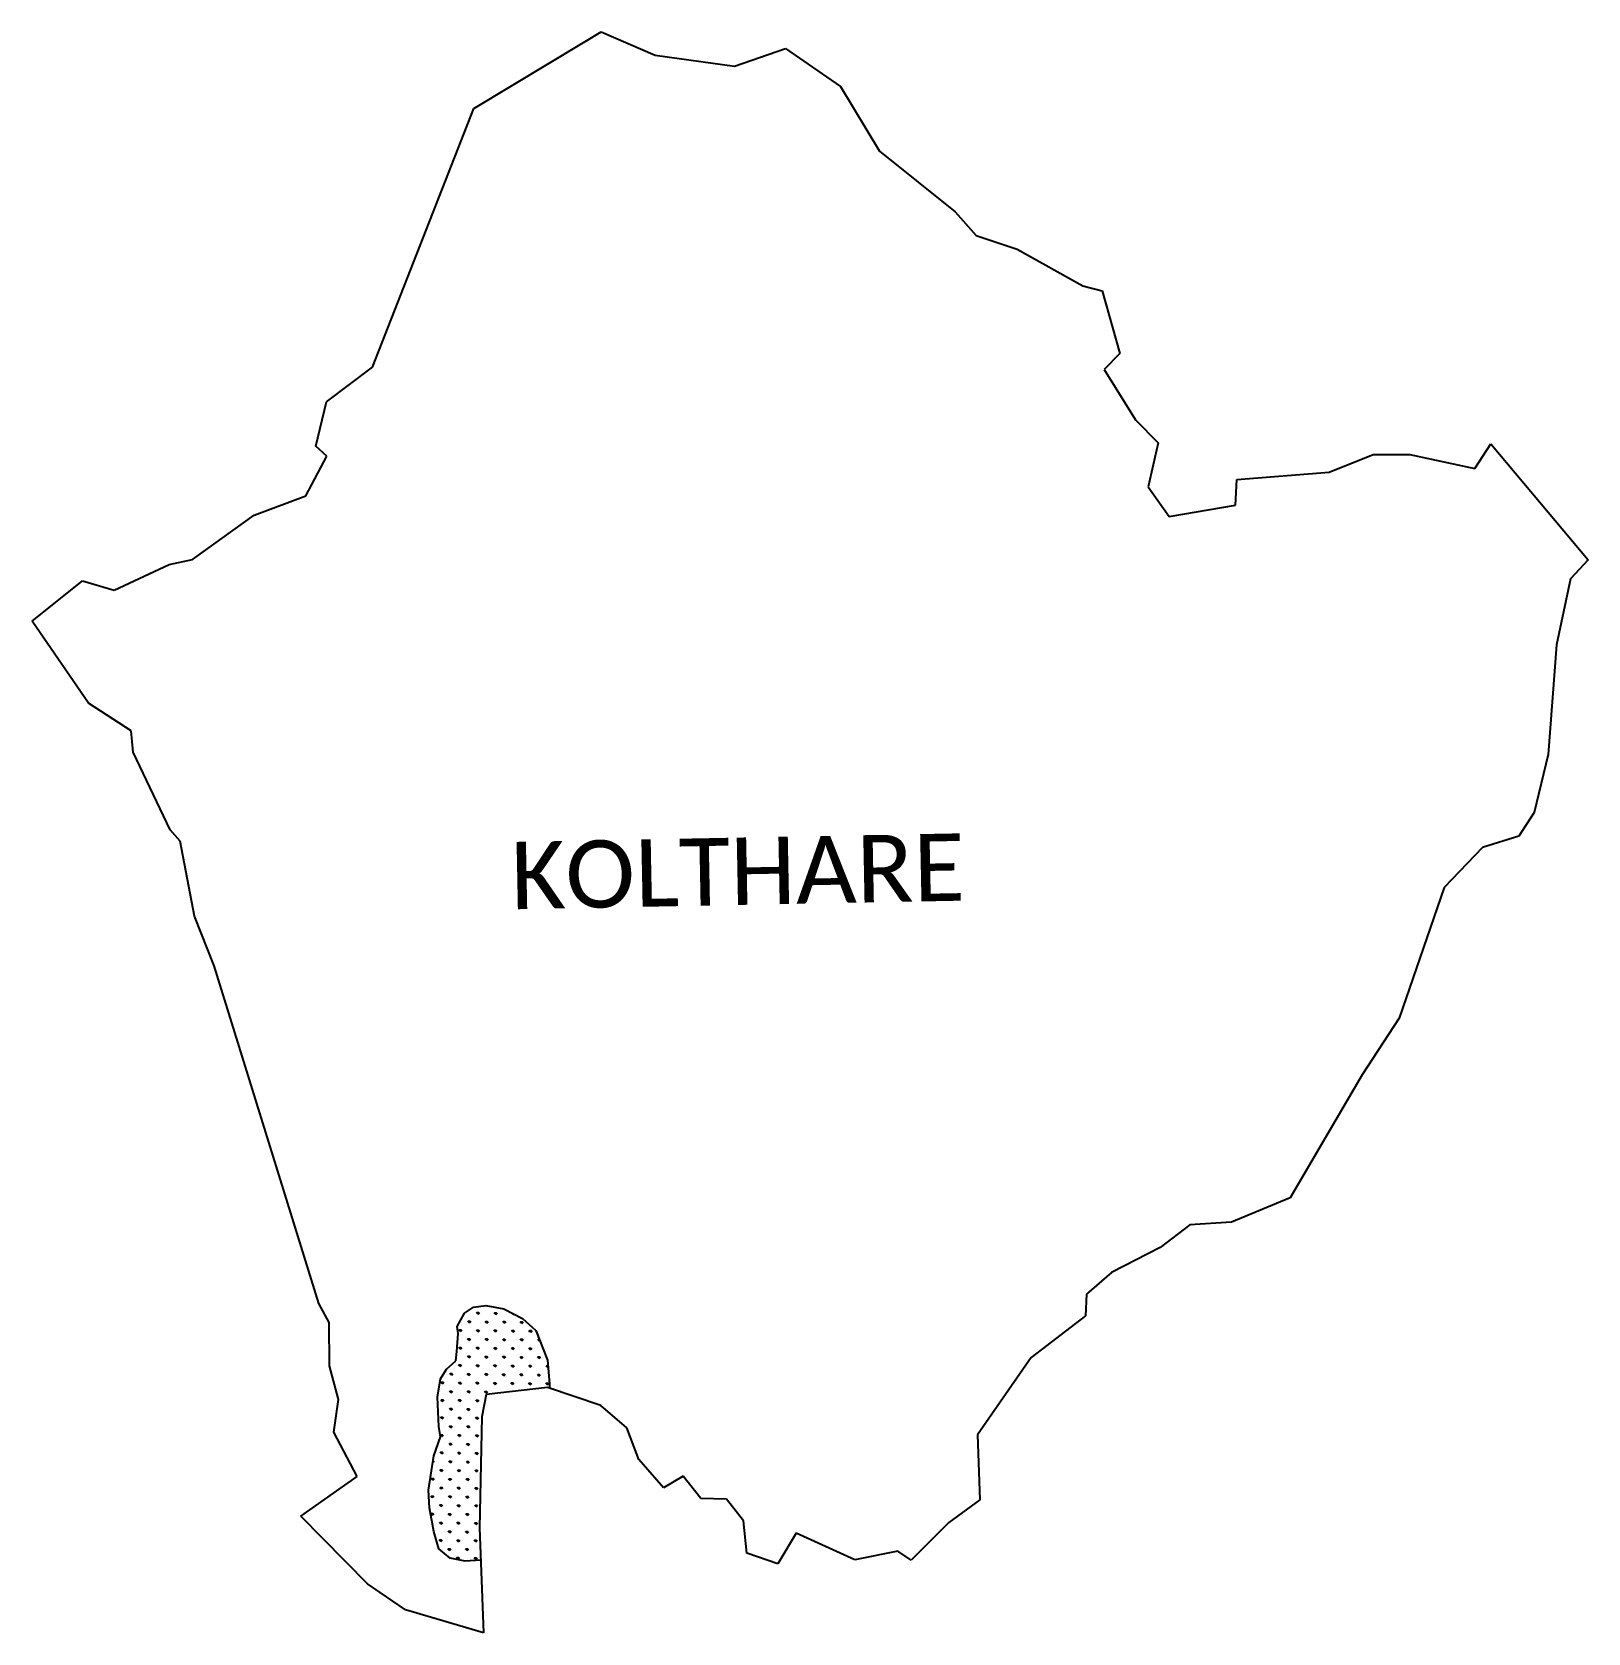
# Model space of a CAD drawing. Header units: metres. Extents: x 301664 to 304175, y 1951648 to 1954232.
import ezdxf

# ---------------------------------------------------------------- set-up
doc = ezdxf.new("R2010")
doc.units = ezdxf.units.M
doc.header["$MEASUREMENT"] = 0
doc.layers.add('MANGROOVES', color=112, linetype='Continuous')
doc.layers.add('VILLAGE NAME', color=250, linetype='Continuous')
doc.styles.get("Standard").update_dxf_attribs({"font": 'simplex.shx'})

msp = doc.modelspace()

# ---------------------------------------------------------------- linework, layer by layer
at = {"color": 3}
for p, q in [((302559.4, 1954218.7), (302582.1, 1954232.4)), ((302582.1, 1954232.4), (302669.7, 1954195.2)), ((302377, 1954109), (302559.4, 1954218.7)), ((302797.5, 1954177.1), (302880, 1954205.9)), ((302880, 1954205.9), (302968.7, 1954144.2)), ((302968.7, 1954144.2), (303031.7, 1954040)), ((302213.2, 1953691), (302377, 1954109)), ((303031.7, 1954040), (303154, 1953941.9)), ((303154, 1953941.9), (303187.8, 1953903.8)), ((303187.8, 1953903.8), (303253.6, 1953881.8)), ((303253.6, 1953881.8), (303359.8, 1953822.3)), ((303359.8, 1953822.3), (303391, 1953814.3)), ((303391, 1953814.3), (303419.4, 1953713.3)), ((303419.4, 1953713.3), (303394.3, 1953687.3)), ((302139, 1953635.3), (302213.2, 1953691)), ((303394.3, 1953687.3), (303444.7, 1953606)), ((302121.5, 1953563.8), (302139, 1953635.3)), ((303444.7, 1953606), (303481.3, 1953569.1)), ((302139.2, 1953547.4), (302121.5, 1953563.8)), ((303481.3, 1953569.1), (303465.2, 1953498)), ((303992.5, 1953527.4), (304018.5, 1953567.4)), ((304018.5, 1953567.4), (304175.3, 1953380)), ((302105.5, 1953483.7), (302139.2, 1953547.4)), ((303757.5, 1953521.5), (303828.3, 1953550)), ((303828.3, 1953550), (303887.8, 1953550)), ((303887.8, 1953550), (303992.5, 1953527.4)), ((303606.2, 1953468.6), (303608.5, 1953509.7)), ((303608.5, 1953509.7), (303757.5, 1953521.5)), ((302022.1, 1953452.4), (302105.5, 1953483.7)), ((303465.2, 1953498), (303499.1, 1953450)), ((303499.1, 1953450), (303606.2, 1953468.6)), ((301922.7, 1953380.6), (302022.1, 1953452.4)), ((301885.1, 1953372.5), (301922.7, 1953380.6)), ((304175.3, 1953380), (304147.2, 1953349.7)), ((301796.2, 1953331.3), (301885.1, 1953372.5)), ((301663.6, 1953281.4), (301745, 1953346)), ((301745, 1953346), (301796.2, 1953331.3)), ((304147.2, 1953349.7), (304124.2, 1953243)), ((301754.9, 1953149), (301663.6, 1953281.4)), ((304124.2, 1953243), (304111, 1953065.6)), ((301823.8, 1953103.9), (301754.9, 1953149)), ((301826.7, 1953069.9), (301823.8, 1953103.9)), ((301886.3, 1952944.4), (301826.7, 1953069.9)), ((304111, 1953065.6), (304088.5, 1952972.3)), ((304088.5, 1952972.3), (304063.9, 1952934.2)), ((301902.9, 1952925.7), (301886.3, 1952944.4)), ((301926, 1952805.1), (301902.9, 1952925.7)), ((304005.1, 1952915.7), (303943.1, 1952851.3)), ((304063.9, 1952934.2), (304005.1, 1952915.7)), ((303943.1, 1952851.3), (303870.3, 1952640.2)), ((301957.8, 1952724.8), (301926, 1952805.1)), ((302126.8, 1952179.4), (301957.8, 1952724.8)), ((303870.3, 1952640.2), (303811, 1952548.8)), ((303811, 1952548.8), (303694.3, 1952349.9)), ((303694.3, 1952349.9), (303599.7, 1952310.8)), ((303532.6, 1952306.7), (303484.9, 1952269.9)), ((303599.7, 1952310.8), (303532.6, 1952306.7)), ((303484.9, 1952269.9), (303406.3, 1952229.6)), ((303406.3, 1952229.6), (303365.6, 1952194.4)), ((303365.6, 1952194.4), (303364, 1952159.7)), ((302143, 1952148.6), (302126.8, 1952179.4)), ((302143.9, 1952078.9), (302143, 1952148.6)), ((303364, 1952159.7), (303276.2, 1952092.4)), ((303276.2, 1952092.4), (303189.7, 1951967.3)), ((302158.2, 1952024.5), (302143.9, 1952078.9)), ((302396.8, 1952032.3), (302389.8, 1951996.4)), ((302495.8, 1952043.7), (302396.8, 1952032.3)), ((302581.6, 1952014.6), (302495.8, 1952043.7)), ((302150.9, 1951971.9), (302158.2, 1952024.5)), ((302623.9, 1951978.8), (302581.6, 1952014.6)), ((302389.8, 1951996.4), (302386.1, 1951817.2)), ((302188.5, 1951900), (302150.9, 1951971.9)), ((302643.3, 1951927.7), (302623.9, 1951978.8)), ((303189.7, 1951967.3), (303193.7, 1951862.5)), ((302682.8, 1951881.8), (302643.3, 1951927.7)), ((302097.5, 1951835.9), (302188.5, 1951900)), ((302714.7, 1951900.5), (302682.8, 1951881.8)), ((302743.3, 1951864.4), (302714.7, 1951900.5)), ((302784.6, 1951863.6), (302743.3, 1951864.4)), ((302811.9, 1951828.4), (302784.6, 1951863.6)), ((303193.7, 1951862.5), (303143.6, 1951826.1)), ((302205, 1951726.7), (302097.5, 1951835.9)), ((302817.6, 1951776.5), (302811.9, 1951828.4)), ((303143.6, 1951826.1), (303082.6, 1951765.2)), ((302386.1, 1951817.2), (302392.4, 1951647.5)), ((302897, 1951808.7), (302867.5, 1951759.1)), ((302991.6, 1951765.8), (302897, 1951808.7)), ((302867.5, 1951759.1), (302817.6, 1951776.5)), ((303061.4, 1951779.4), (302991.6, 1951765.8)), ((303082.6, 1951765.2), (303061.4, 1951779.4)), ((302266.7, 1951685), (302205, 1951726.7)), ((302392.4, 1951647.5), (302266.7, 1951685))]:
    msp.add_line(p, q, dxfattribs=at)
at = {"color": 3, "flags": 128}
msp.add_lwpolyline([(302669.7, 1954195.2), (302797.5, 1954177.1)], dxfattribs=at)
at = {"layer": 'MANGROOVES'}
for p, q in [((302349.9, 1952142.5), (302361.7, 1952163.6)), ((302361.7, 1952163.6), (302376.1, 1952173.8)), ((302376.1, 1952173.8), (302396.1, 1952176.5)), ((302396.1, 1952176.5), (302425, 1952170.7)), ((302425, 1952170.7), (302455.5, 1952155.5)), ((302351.3, 1952131.3), (302349.9, 1952142.5)), ((302455.5, 1952155.5), (302476.9, 1952135.7)), ((302476.9, 1952135.7), (302495.9, 1952088.1)), ((302349.5, 1952102.1), (302351.3, 1952131.3)), ((302332.6, 1952073.4), (302347.7, 1952087)), ((302347.7, 1952087), (302349.5, 1952102.1)), ((302495.9, 1952088.1), (302498.8, 1952049.6)), ((302317.9, 1952028.1), (302323.2, 1952058)), ((302323.2, 1952058), (302332.6, 1952073.4)), ((302498.8, 1952049.6), (302498.9, 1952042.6)), ((302320.5, 1951980.8), (302317.9, 1952028.1)), ((302322.7, 1951964.2), (302320.5, 1951980.8)), ((302312.2, 1951933.3), (302322.7, 1951964.2)), ((302303.6, 1951877.9), (302312.2, 1951933.3)), ((302305.2, 1951849.8), (302303.6, 1951877.9)), ((302312.4, 1951811.5), (302305.2, 1951849.8)), ((302320.4, 1951783.6), (302312.4, 1951811.5)), ((302338.5, 1951768.1), (302320.4, 1951783.6)), ((302362.5, 1951763.6), (302338.5, 1951768.1)), ((302387.6, 1951765), (302362.5, 1951763.6)), ((302388, 1951765.2), (302387.6, 1951765))]:
    msp.add_line(p, q, dxfattribs=at)
at = {"layer": 'MANGROOVES', "linetype": 'Continuous'}
for p, q in [((302383.9, 1952162.2), (302381.3, 1952164.9)), ((302383.9, 1952162.2), (302383.9, 1952166)), ((302383.9, 1952162.2), (302386.6, 1952164.8)), ((302412.2, 1952161.9), (302409.6, 1952164.6)), ((302412.2, 1952161.9), (302412.2, 1952165.7)), ((302412.2, 1952161.9), (302414.9, 1952164.5)), ((302440.5, 1952161.6), (302437.8, 1952164.3)), ((302440.5, 1952161.6), (302440.5, 1952163)), ((302440.5, 1952161.6), (302441.4, 1952162.5)), ((302355.3, 1952134.2), (302352.7, 1952136.9)), ((302355.3, 1952134.2), (302355.4, 1952138)), ((302355.3, 1952134.2), (302358, 1952136.8)), ((302369.6, 1952148.2), (302367, 1952150.9)), ((302369.6, 1952148.2), (302369.6, 1952152)), ((302369.6, 1952148.2), (302372.3, 1952150.8)), ((302383.6, 1952133.9), (302381, 1952136.6)), ((302383.6, 1952133.9), (302383.6, 1952137.7)), ((302383.6, 1952133.9), (302386.3, 1952136.6)), ((302397.9, 1952147.9), (302395.3, 1952150.6)), ((302397.9, 1952147.9), (302397.9, 1952151.7)), ((302397.9, 1952147.9), (302400.6, 1952150.5)), ((302411.9, 1952133.6), (302409.3, 1952136.3)), ((302411.9, 1952133.6), (302411.9, 1952137.4)), ((302411.9, 1952133.6), (302414.6, 1952136.3)), ((302426.2, 1952147.6), (302423.5, 1952150.3)), ((302426.2, 1952147.6), (302426.2, 1952151.4)), ((302426.2, 1952147.6), (302428.9, 1952150.3)), ((302440.2, 1952133.4), (302437.5, 1952136)), ((302440.2, 1952133.4), (302440.2, 1952137.1)), ((302440.2, 1952133.4), (302442.8, 1952136)), ((302454.5, 1952147.3), (302451.8, 1952150)), ((302454.5, 1952147.3), (302454.5, 1952151.1)), ((302454.5, 1952147.3), (302457.1, 1952150)), ((302468.5, 1952133.1), (302465.8, 1952135.7)), ((302468.5, 1952133.1), (302468.5, 1952136.8)), ((302468.5, 1952133.1), (302471.1, 1952135.7)), ((302355, 1952105.9), (302355.1, 1952109.7)), ((302369.3, 1952119.9), (302366.7, 1952122.6)), ((302369.3, 1952119.9), (302369.4, 1952123.7)), ((302369.3, 1952119.9), (302372, 1952122.6)), ((302383.3, 1952105.6), (302383.4, 1952109.4)), ((302397.6, 1952119.6), (302395, 1952122.3)), ((302397.6, 1952119.6), (302397.6, 1952123.4)), ((302397.6, 1952119.6), (302400.3, 1952122.3)), ((302411.6, 1952105.4), (302411.6, 1952109.1)), ((302425.9, 1952119.4), (302423.3, 1952122)), ((302425.9, 1952119.4), (302425.9, 1952123.1)), ((302425.9, 1952119.4), (302428.6, 1952122)), ((302454.2, 1952119.1), (302451.5, 1952121.7)), ((302454.2, 1952119.1), (302454.2, 1952122.8)), ((302454.2, 1952119.1), (302456.8, 1952121.7)), ((302482.5, 1952118.8), (302479.8, 1952121.5)), ((302482.5, 1952118.8), (302482.5, 1952121.8)), ((302482.5, 1952118.8), (302483.3, 1952119.6)), ((302355, 1952105.9), (302352.4, 1952108.6)), ((302355, 1952105.9), (302357.7, 1952108.6)), ((302369, 1952091.6), (302366.4, 1952094.3)), ((302369, 1952091.6), (302369.1, 1952095.4)), ((302369, 1952091.6), (302371.7, 1952094.3)), ((302383.3, 1952105.6), (302380.7, 1952108.3)), ((302383.3, 1952105.6), (302386, 1952108.3)), ((302397.3, 1952091.4), (302394.7, 1952094)), ((302397.3, 1952091.4), (302397.4, 1952095.1)), ((302397.3, 1952091.4), (302400, 1952094)), ((302411.6, 1952105.4), (302409, 1952108)), ((302411.6, 1952105.4), (302414.3, 1952108)), ((302425.6, 1952091.1), (302423, 1952093.7)), ((302425.6, 1952091.1), (302425.6, 1952094.8)), ((302425.6, 1952091.1), (302428.3, 1952093.7)), ((302439.9, 1952105.1), (302437.3, 1952107.7)), ((302439.9, 1952105.1), (302439.9, 1952108.8)), ((302439.9, 1952105.1), (302442.6, 1952107.7)), ((302453.9, 1952090.8), (302451.3, 1952093.5)), ((302453.9, 1952090.8), (302453.9, 1952094.5)), ((302453.9, 1952090.8), (302456.6, 1952093.4)), ((302468.2, 1952104.8), (302465.5, 1952107.5)), ((302468.2, 1952104.8), (302468.2, 1952108.5)), ((302468.2, 1952104.8), (302470.8, 1952107.4)), ((302482.2, 1952090.5), (302479.5, 1952093.2)), ((302482.2, 1952090.5), (302482.2, 1952094.2)), ((302482.2, 1952090.5), (302484.8, 1952093.1)), ((302340.5, 1952063.6), (302337.8, 1952066.3)), ((302340.5, 1952063.7), (302340.5, 1952067.4)), ((302340.5, 1952063.6), (302343.1, 1952066.3)), ((302354.7, 1952077.6), (302352.1, 1952080.3)), ((302354.7, 1952077.6), (302354.8, 1952081.4)), ((302354.7, 1952077.6), (302357.4, 1952080.3)), ((302368.7, 1952063.4), (302366.1, 1952066)), ((302368.7, 1952063.4), (302368.8, 1952067.1)), ((302368.7, 1952063.4), (302371.4, 1952066)), ((302383, 1952077.4), (302380.4, 1952080)), ((302383, 1952077.4), (302383.1, 1952081.1)), ((302383, 1952077.4), (302385.7, 1952080)), ((302397, 1952063.1), (302394.4, 1952065.8)), ((302397, 1952063.1), (302397.1, 1952066.8)), ((302397, 1952063.1), (302399.7, 1952065.7)), ((302411.3, 1952077.1), (302408.7, 1952079.8)), ((302411.3, 1952077.1), (302411.4, 1952080.8)), ((302411.3, 1952077.1), (302414, 1952079.7)), ((302425.3, 1952062.8), (302422.7, 1952065.5)), ((302425.3, 1952062.8), (302425.3, 1952066.5)), ((302425.3, 1952062.8), (302428, 1952065.4)), ((302439.6, 1952076.8), (302437, 1952079.5)), ((302439.6, 1952076.8), (302439.6, 1952080.5)), ((302439.6, 1952076.8), (302442.3, 1952079.4)), ((302453.6, 1952062.5), (302451, 1952065.2)), ((302453.6, 1952062.5), (302453.6, 1952066.3)), ((302453.6, 1952062.5), (302456.3, 1952065.1)), ((302467.9, 1952076.5), (302465.3, 1952079.2)), ((302467.9, 1952076.5), (302467.9, 1952080.2)), ((302467.9, 1952076.5), (302470.6, 1952079.1)), ((302481.9, 1952062.2), (302479.3, 1952064.9)), ((302481.9, 1952062.2), (302481.9, 1952066)), ((302481.9, 1952062.2), (302484.6, 1952064.8)), ((302496.2, 1952076.2), (302493.5, 1952078.9)), ((302496.2, 1952076.2), (302496.2, 1952080)), ((302496.2, 1952076.2), (302496.8, 1952076.8)), ((302326.2, 1952049.7), (302323.6, 1952052.3)), ((302326.2, 1952049.7), (302326.2, 1952053.4)), ((302326.2, 1952049.7), (302328.9, 1952052.3)), ((302340.2, 1952035.4), (302337.5, 1952038)), ((302340.2, 1952035.4), (302340.2, 1952039.1)), ((302340.2, 1952035.4), (302342.9, 1952038)), ((302354.5, 1952049.4), (302351.8, 1952052)), ((302354.5, 1952049.4), (302354.5, 1952053.1)), ((302354.5, 1952049.4), (302357.1, 1952052)), ((302368.5, 1952035.1), (302365.8, 1952037.8)), ((302368.5, 1952035.1), (302368.5, 1952038.8)), ((302368.5, 1952035.1), (302371.1, 1952037.7)), ((302382.7, 1952049.1), (302380.1, 1952051.8)), ((302382.7, 1952049.1), (302382.8, 1952052.8)), ((302382.7, 1952049.1), (302385.4, 1952051.7)), ((302396.7, 1952034.8), (302394.1, 1952037.5)), ((302396.7, 1952034.8), (302396.8, 1952038.5)), ((302396.7, 1952034.8), (302399.4, 1952037.4)), ((302411, 1952048.8), (302408.4, 1952051.5)), ((302411, 1952048.8), (302411.1, 1952052.5)), ((302411, 1952048.8), (302413.7, 1952051.4)), ((302439.3, 1952048.5), (302436.7, 1952051.2)), ((302439.3, 1952048.5), (302439.3, 1952052.3)), ((302439.3, 1952048.5), (302442, 1952051.1)), ((302467.6, 1952048.2), (302465, 1952050.9)), ((302467.6, 1952048.2), (302467.6, 1952052)), ((302467.6, 1952048.2), (302470.3, 1952050.8)), ((302495.9, 1952047.9), (302493.2, 1952050.6)), ((302495.9, 1952047.9), (302495.9, 1952051.7)), ((302495.9, 1952047.9), (302498.6, 1952050.6)), ((302325.9, 1952021.4), (302323.3, 1952024)), ((302325.9, 1952021.4), (302325.9, 1952025.1)), ((302325.9, 1952021.4), (302328.6, 1952024)), ((302339.9, 1952007.1), (302337.3, 1952009.8)), ((302339.9, 1952007.1), (302339.9, 1952010.8)), ((302339.9, 1952007.1), (302342.6, 1952009.7)), ((302354.2, 1952021.1), (302351.5, 1952023.8)), ((302354.2, 1952021.1), (302354.2, 1952024.8)), ((302354.2, 1952021.1), (302356.8, 1952023.7)), ((302368.2, 1952006.8), (302365.5, 1952009.5)), ((302368.2, 1952006.8), (302368.2, 1952010.5)), ((302368.2, 1952006.8), (302370.8, 1952009.4)), ((302382.5, 1952020.8), (302379.8, 1952023.5)), ((302382.5, 1952020.8), (302382.5, 1952024.5)), ((302382.5, 1952020.8), (302385.1, 1952023.4)), ((302325.6, 1951993.1), (302323, 1951995.8)), ((302325.6, 1951993.1), (302325.6, 1951996.8)), ((302325.6, 1951993.1), (302328.3, 1951995.7)), ((302339.6, 1951978.8), (302337, 1951981.5)), ((302339.6, 1951978.8), (302339.6, 1951982.6)), ((302339.6, 1951978.8), (302342.3, 1951981.4)), ((302353.9, 1951992.8), (302351.3, 1951995.5)), ((302353.9, 1951992.8), (302353.9, 1951996.5)), ((302353.9, 1951992.8), (302356.6, 1951995.4)), ((302367.9, 1951978.5), (302365.3, 1951981.2)), ((302367.9, 1951978.5), (302367.9, 1951982.3)), ((302367.9, 1951978.5), (302370.6, 1951981.1)), ((302382.2, 1951992.5), (302379.5, 1951995.2)), ((302382.2, 1951992.5), (302382.2, 1951996.3)), ((302382.2, 1951992.5), (302384.8, 1951995.1)), ((302325.3, 1951964.8), (302322.7, 1951967.5)), ((302325.3, 1951964.8), (302325.4, 1951968.6)), ((302325.3, 1951964.8), (302328, 1951967.4)), ((302339.3, 1951950.5), (302339.3, 1951954.3)), ((302353.6, 1951964.5), (302351, 1951967.2)), ((302353.6, 1951964.5), (302353.6, 1951968.3)), ((302353.6, 1951964.5), (302356.3, 1951967.1)), ((302367.6, 1951950.2), (302367.6, 1951954)), ((302381.9, 1951964.2), (302379.3, 1951966.9)), ((302381.9, 1951964.2), (302381.9, 1951968)), ((302381.9, 1951964.2), (302384.6, 1951966.9)), ((302325, 1951936.5), (302322.4, 1951939.2)), ((302325, 1951936.5), (302325.1, 1951940.3)), ((302325, 1951936.5), (302327.7, 1951939.1)), ((302339.3, 1951950.5), (302336.7, 1951953.2)), ((302339.3, 1951950.5), (302342, 1951953.1)), ((302353.3, 1951936.2), (302350.7, 1951938.9)), ((302353.3, 1951936.2), (302353.3, 1951940)), ((302353.3, 1951936.2), (302356, 1951938.9)), ((302367.6, 1951950.2), (302365, 1951952.9)), ((302367.6, 1951950.2), (302370.3, 1951952.9)), ((302381.6, 1951935.9), (302379, 1951938.6)), ((302381.6, 1951935.9), (302381.6, 1951939.7)), ((302381.6, 1951935.9), (302384.3, 1951938.6)), ((302310.7, 1951922.5), (302310.6, 1951922.7)), ((302310.7, 1951922.5), (302313.4, 1951925.1)), ((302310.7, 1951922.5), (302310.8, 1951924)), ((302324.7, 1951908.2), (302322.1, 1951910.9)), ((302324.7, 1951908.2), (302324.8, 1951912)), ((302324.7, 1951908.2), (302327.4, 1951910.9)), ((302339, 1951922.2), (302336.4, 1951924.9)), ((302339, 1951922.2), (302339.1, 1951926)), ((302339, 1951922.2), (302341.7, 1951924.9)), ((302353, 1951908), (302350.4, 1951910.6)), ((302353, 1951908), (302353.1, 1951911.7)), ((302353, 1951908), (302355.7, 1951910.6)), ((302367.3, 1951921.9), (302364.7, 1951924.6)), ((302367.3, 1951921.9), (302367.3, 1951925.7)), ((302367.3, 1951921.9), (302370, 1951924.6)), ((302381.3, 1951907.7), (302378.7, 1951910.3)), ((302381.3, 1951907.7), (302381.3, 1951911.4)), ((302381.3, 1951907.7), (302384, 1951910.3)), ((302310.5, 1951894.2), (302307.8, 1951896.9)), ((302310.5, 1951894.2), (302310.5, 1951898)), ((302310.5, 1951894.2), (302313.1, 1951896.9)), ((302324.5, 1951880), (302321.8, 1951882.6)), ((302324.5, 1951880), (302324.5, 1951883.7)), ((302324.5, 1951880), (302327.1, 1951882.6)), ((302338.7, 1951894), (302336.1, 1951896.6)), ((302338.7, 1951894), (302338.8, 1951897.7)), ((302338.7, 1951894), (302341.4, 1951896.6)), ((302352.7, 1951879.7), (302350.1, 1951882.3)), ((302352.7, 1951879.7), (302352.8, 1951883.4)), ((302352.7, 1951879.7), (302355.4, 1951882.3)), ((302367, 1951893.7), (302364.4, 1951896.3)), ((302367, 1951893.7), (302367.1, 1951897.4)), ((302367, 1951893.7), (302369.7, 1951896.3)), ((302381, 1951879.4), (302378.4, 1951882.1)), ((302381, 1951879.4), (302381.1, 1951883.1)), ((302381, 1951879.4), (302383.7, 1951882)), ((302310.2, 1951866), (302307.5, 1951868.6)), ((302310.2, 1951866), (302310.2, 1951869.7)), ((302310.2, 1951866), (302312.8, 1951868.6)), ((302324.2, 1951851.7), (302321.5, 1951854.4)), ((302324.2, 1951851.7), (302324.2, 1951855.4)), ((302324.2, 1951851.7), (302326.8, 1951854.3)), ((302338.4, 1951865.7), (302335.8, 1951868.3)), ((302338.4, 1951865.7), (302338.5, 1951869.4)), ((302338.4, 1951865.7), (302341.1, 1951868.3)), ((302352.4, 1951851.4), (302349.8, 1951854.1)), ((302352.4, 1951851.4), (302352.5, 1951855.1)), ((302352.4, 1951851.4), (302355.1, 1951854)), ((302366.7, 1951865.4), (302364.1, 1951868.1)), ((302366.7, 1951865.4), (302366.8, 1951869.1)), ((302366.7, 1951865.4), (302369.4, 1951868)), ((302380.7, 1951851.1), (302378.1, 1951853.8)), ((302380.7, 1951851.1), (302380.8, 1951854.8)), ((302380.7, 1951851.1), (302383.4, 1951853.7)), ((302309.9, 1951837.7), (302307.3, 1951840.4)), ((302309.9, 1951837.7), (302309.9, 1951841.4)), ((302309.9, 1951837.7), (302312.6, 1951840.3)), ((302323.9, 1951823.4), (302321.3, 1951826.1)), ((302323.9, 1951823.4), (302323.9, 1951827.1)), ((302323.9, 1951823.4), (302326.6, 1951826)), ((302338.2, 1951837.4), (302335.5, 1951840.1)), ((302338.2, 1951837.4), (302338.2, 1951841.1)), ((302338.2, 1951837.4), (302340.8, 1951840)), ((302352.2, 1951823.1), (302349.5, 1951825.8)), ((302352.2, 1951823.1), (302352.2, 1951826.9)), ((302352.2, 1951823.1), (302354.8, 1951825.7)), ((302366.4, 1951837.1), (302363.8, 1951839.8)), ((302366.4, 1951837.1), (302366.5, 1951840.9)), ((302366.4, 1951837.1), (302369.1, 1951839.7)), ((302380.4, 1951822.8), (302377.8, 1951825.5)), ((302380.4, 1951822.8), (302380.5, 1951826.6)), ((302380.4, 1951822.8), (302383.1, 1951825.4)), ((302323.6, 1951795.1), (302323.6, 1951798.9)), ((302337.9, 1951809.1), (302335.2, 1951811.8)), ((302337.9, 1951809.1), (302337.9, 1951812.9)), ((302337.9, 1951809.1), (302340.6, 1951811.7)), ((302366.2, 1951808.8), (302363.5, 1951811.5)), ((302366.2, 1951808.8), (302366.2, 1951812.6)), ((302366.2, 1951808.8), (302368.8, 1951811.4)), ((302323.6, 1951795.1), (302321, 1951797.8)), ((302323.6, 1951795.1), (302326.3, 1951797.7)), ((302337.6, 1951780.8), (302335, 1951783.5)), ((302337.6, 1951780.8), (302337.6, 1951784.6)), ((302337.6, 1951780.8), (302340.3, 1951783.4)), ((302351.9, 1951794.8), (302349.2, 1951797.5)), ((302351.9, 1951794.8), (302351.9, 1951798.6)), ((302351.9, 1951794.8), (302354.5, 1951797.4)), ((302365.9, 1951780.5), (302363.2, 1951783.2)), ((302365.9, 1951780.5), (302365.9, 1951784.3)), ((302365.9, 1951780.5), (302368.5, 1951783.2)), ((302380.2, 1951794.5), (302377.5, 1951797.2)), ((302380.2, 1951794.5), (302380.2, 1951798.3)), ((302380.2, 1951794.5), (302382.8, 1951797.2)), ((302351.6, 1951766.5), (302349, 1951769.2)), ((302351.6, 1951766.5), (302351.6, 1951770.3)), ((302351.6, 1951766.5), (302354.3, 1951769.2)), ((302379.9, 1951766.2), (302377.2, 1951768.9)), ((302379.9, 1951766.3), (302379.9, 1951770)), ((302379.9, 1951766.2), (302382.5, 1951768.9))]:
    msp.add_line(p, q, dxfattribs=at)

# ---------------------------------------------------------------- texts
at = {"layer": 'VILLAGE NAME', "insert": (302435.5, 1952924.6), "char_height": 108.748, "attachment_point": 1, "rotation": 1.1028}
msp.add_mtext_dynamic_manual_height_columns('{\\fCalibri|b0|i0|c0|p34;KOLTHARE}', width=1571.314, gutter_width=543.7, heights=[0], dxfattribs=at)

doc.saveas('drawing.dxf')
